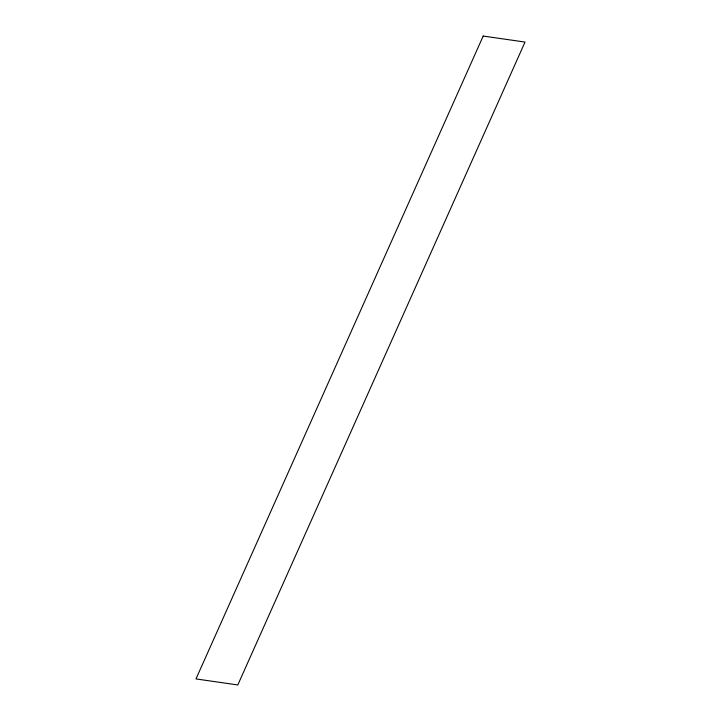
<?xml version="1.0" encoding="UTF-8"?>
<svg xmlns="http://www.w3.org/2000/svg" width="721" height="721" viewBox="0 0 721 721"><rect width="100%" height="100%" fill="white"/><g stroke="black" fill="none" stroke-linecap="round" stroke-linejoin="round"><path stroke-width="1.08" d="M483.196 36.05L195.977 678.93L237.804 684.95L525.023 42.07L483.178 36.05"/></g></svg>
